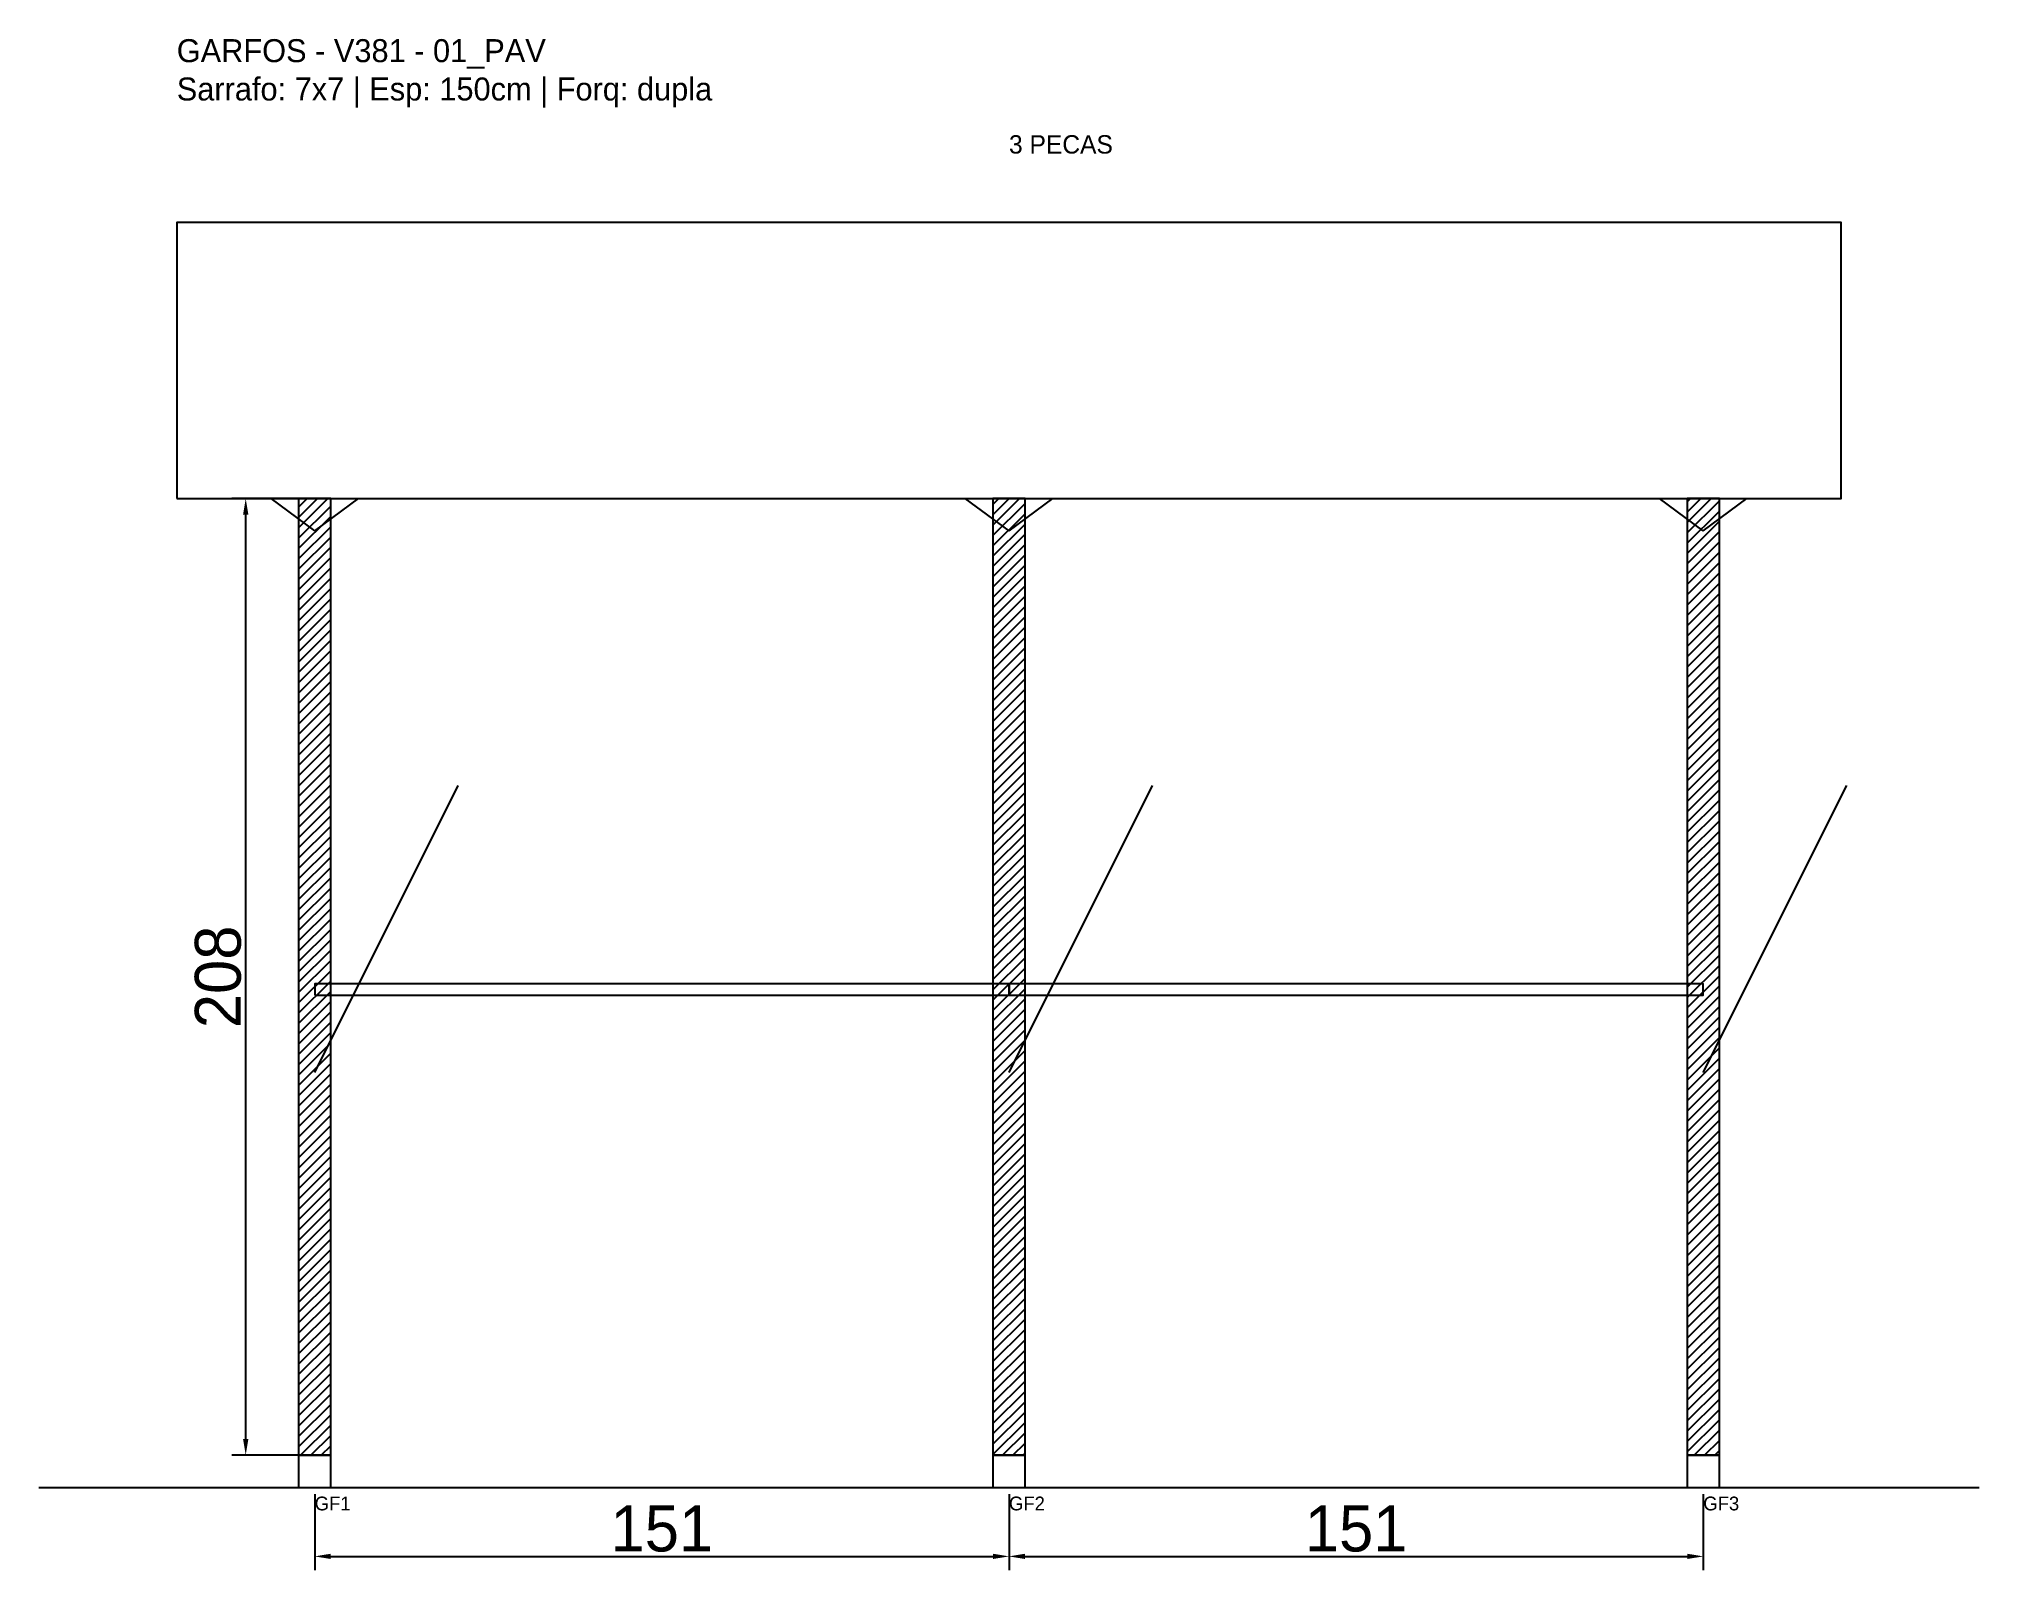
# Model space of a CAD drawing. Header units: metres. Extents: x -30 to 392, y -25 to 308.
import ezdxf

# ---------------------------------------------------------------- set-up
doc = ezdxf.new("R2010")
doc.units = ezdxf.units.M
for name, color, linetype in [('BARRA_ANCORAGEM', 1, 'Continuous'), ('COTA', 241, 'Continuous'), ('GARFOS OK', 3, 'Continuous'), ('NOME DA VIGA', 6, 'Continuous'), ('SARR_7x7', 40, 'Continuous'), ('TIRAS REESCORAMENTO', 252, 'Continuous'), ('VIGAS', 3, 'Continuous')]:
    doc.layers.add(name, color=color, linetype=linetype)
doc.dimstyles.new('EZ DXF', dxfattribs={"dimtxt": 10, "dimasz": 3.5, "dimexe": 3, "dimexo": 1.5, "dimgap": 1, "dimtad": 1, "dimdec": 1, "dimdsep": 46, "dimcen": 2.5, "dimazin": 3, "dimtfac": 1, "dimtmove": 0, "dimatfit": 3})

msp = doc.modelspace()

# ---------------------------------------------------------------- hatches: boundary and pattern name
at = {"layer": 'COTA'}
h = msp.add_hatch(dxfattribs=at)
h.set_pattern_fill('ANSI31', scale=0.5)
h.paths.add_polyline_path([(26.5, 0), (33.5, 0), (33.5, 208), (26.5, 208)])
h = msp.add_hatch(dxfattribs=at)
h.set_pattern_fill('ANSI31', scale=0.5)
h.paths.add_polyline_path([(177.5, 0), (184.5, 0), (184.5, 208), (177.5, 208)])
h = msp.add_hatch(dxfattribs=at)
h.set_pattern_fill('ANSI31', scale=0.5)
h.paths.add_polyline_path([(328.5, 0), (335.5, 0), (335.5, 208), (328.5, 208)])

# ---------------------------------------------------------------- linework, layer by layer
at = {"layer": 'BARRA_ANCORAGEM'}
for p, q in [((30, 83.2), (61.2, 145.6)), ((181, 83.2), (212.2, 145.6)), ((332, 83.2), (363.2, 145.6))]:
    msp.add_line(p, q, dxfattribs=at)
at = {"layer": 'GARFOS OK'}
for p, q in [((30, 201), (20.5, 208)), ((20.5, 208), (39.5, 208)), ((30, 201), (39.5, 208)), ((181, 201), (171.5, 208)), ((171.5, 208), (190.5, 208)), ((181, 201), (190.5, 208)), ((332, 201), (322.5, 208)), ((322.5, 208), (341.5, 208)), ((332, 201), (341.5, 208))]:
    msp.add_line(p, q, dxfattribs=at)
at = {"layer": 'GARFOS OK', "linetype": 'CONTINUOUS'}
msp.add_line((-30, -7), (392, -7), dxfattribs=at)
at = {"layer": 'GARFOS OK'}
for points in [[(26.5, 0), (33.5, 0), (33.5, 208), (26.5, 208), (26.5, 0)], [(177.5, 0), (184.5, 0), (184.5, 208), (177.5, 208), (177.5, 0)], [(328.5, 0), (335.5, 0), (335.5, 208), (328.5, 208), (328.5, 0)]]:
    msp.add_lwpolyline(points, dxfattribs=at)
at = {"layer": 'SARR_7x7'}
for points in [[(26.5, -7), (33.5, -7), (33.5, 0), (26.5, 0), (26.5, -7)], [(177.5, -7), (184.5, -7), (184.5, 0), (177.5, 0), (177.5, -7)], [(328.5, -7), (335.5, -7), (335.5, 0), (328.5, 0), (328.5, -7)]]:
    msp.add_lwpolyline(points, dxfattribs=at)
at = {"layer": 'TIRAS REESCORAMENTO'}
for points in [[(30, 100), (181, 100), (181, 102.5), (30, 102.5), (30, 100)], [(181, 100), (332, 100), (332, 102.5), (181, 102.5), (181, 100)]]:
    msp.add_lwpolyline(points, dxfattribs=at)
at = {"layer": 'VIGAS'}
msp.add_lwpolyline([(0, 208), (362, 208), (362, 268), (0, 268), (0, 208)], dxfattribs=at)

# ---------------------------------------------------------------- texts
at = {"layer": 'NOME DA VIGA'}
for s, height, p in [('3 PECAS', 4, (181, 283)), ('GF1', 3, (30, -12)), ('GF2', 3, (181, -12)), ('GF3', 3, (332, -12))]:
    msp.add_text(s, height=height, dxfattribs=at).set_placement(p)
at = {"layer": 'NOME DA VIGA', "insert": (0, 293), "char_height": 5, "attachment_point": 7}
msp.add_mtext('GARFOS - V381 - 01_PAV\\PSarrafo: 7x7 | Esp: 150cm | Forq: dupla', dxfattribs=at)

# ---------------------------------------------------------------- dimensions: what is measured, and where the dimension line sits
at = {"layer": 'COTA'}
msp.add_linear_dim(base=(15, 0), p1=(30, 0), p2=(30, 208), angle=90, dimstyle='EZ DXF', dxfattribs=at).render()
for base, p1, p2 in [((30, -22), (30, -7), (181, -7)), ((181, -22), (181, -7), (332, -7))]:
    msp.add_linear_dim(base=base, p1=p1, p2=p2, dimstyle='EZ DXF', dxfattribs=at).render()

doc.saveas('drawing.dxf')
